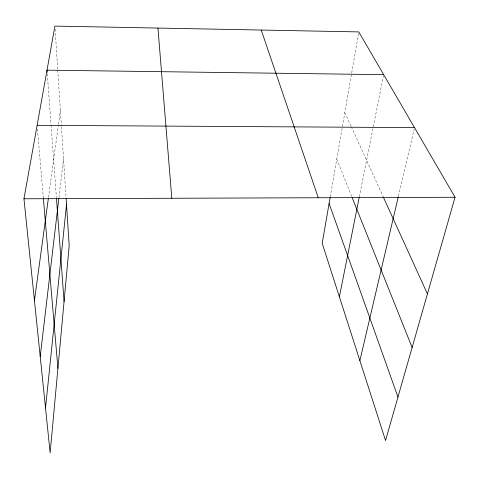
<?xml version="1.0" encoding="UTF-8"?>
<svg xmlns="http://www.w3.org/2000/svg" width="479" height="479" viewBox="0 0 479 479"><rect width="100%" height="100%" fill="white"/><g stroke="black" fill="none" stroke-linecap="round" stroke-linejoin="round"><path stroke-width="0.36" stroke-dasharray="2.4 1.8" d="M58.941 197.605L63.527 158.663M48.511 197.378L58.366 125.085M58.468 124.342L60.384 110.278M330.229 196.911L351.556 73.718M351.688 72.982L358.795 31.913M359.31 196.881L383.529 75.389M398.45 196.091L414.161 129.067M344.826 112.583L350.957 126.043M351.269 126.713L382.961 196.3M336.767 159.136L351.891 196.929M37.44 129.019L43.338 197.941M47.283 73.868L51.002 124.283M51.055 125.025L56.402 197.54M55.103 29.075L57.72 69.305M57.767 70.048L61.402 125.911M61.45 126.654L66.084 197.917"/><path stroke-width="0.72" d="M45.523 408L66.515 204.581M40.212 356.508L58.851 198.342M34.446 300.555L48.307 198.851M330.103 197.641L322.199 243.308L385.547 440.524L455.05 197.264L358.795 31.913L54.911 26.094L23.95 198.785L50.151 452.906L69.192 245.769L66.132 198.659M339.389 296.83L359.166 197.611M359.879 360.615L398.277 196.821M23.95 198.785L455.05 197.264M37.123 125.312L414.503 127.612M383.679 74.658L47.008 70.162L47.176 72.389M383.272 196.977L427.43 293.926M352.161 197.617L412.126 347.503M329.097 203.449L397.959 397.079M261.235 30.045L318.266 197.749M43.397 198.683L57.917 368.417M157.95 28.069L171.799 198.264M56.456 198.276L64.066 301.525"/></g></svg>
